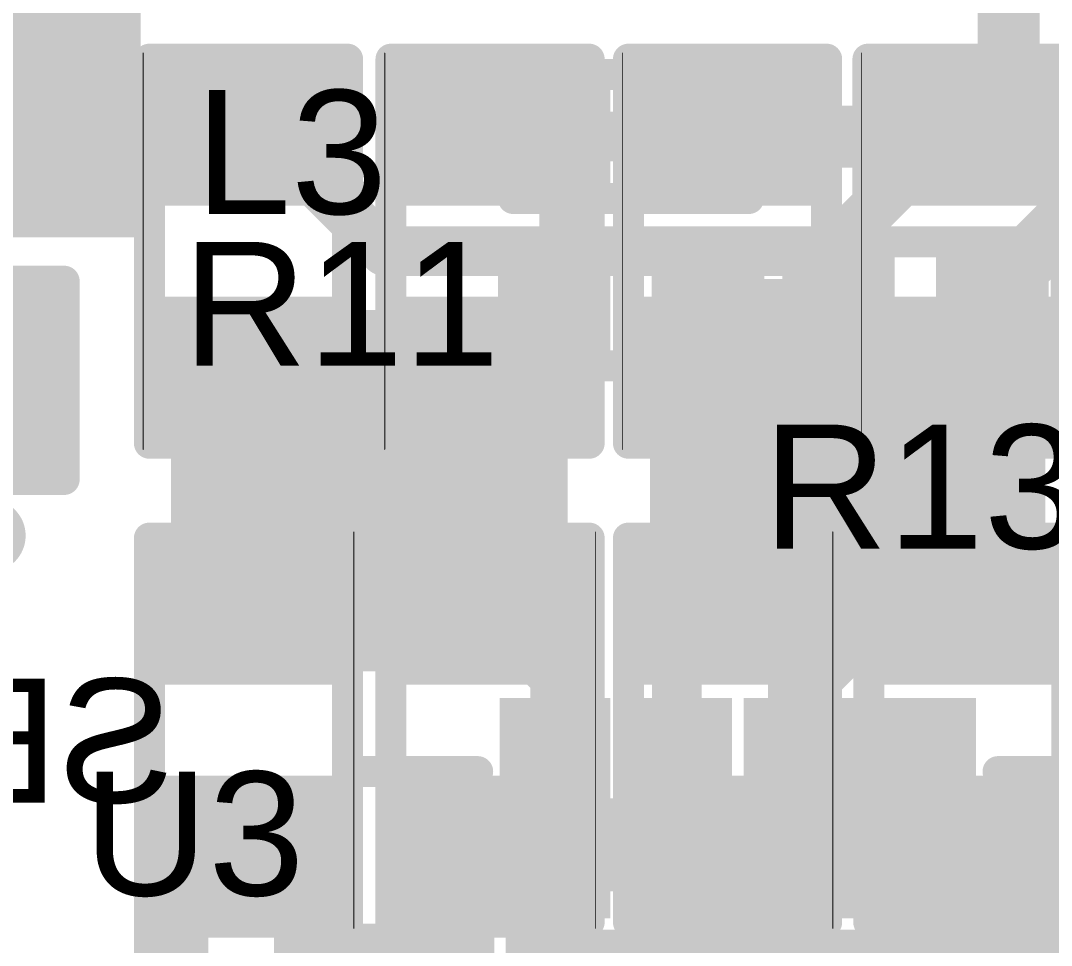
# Model space of a CAD drawing. Header units: inches. Extents: x 28 to 136, y 32 to 73.
# Drawn here: x 46.691 to 50.917, y 55.955 to 59.746 of the extents above; entities that cross this region are included whole.
import ezdxf

# ---------------------------------------------------------------- set-up
doc = ezdxf.new("R2010")
doc.units = ezdxf.units.IN
for name, color, linetype in [('Bottom Layer', 5, 'Continuous'), ('Bottom Overlay', 54, 'Continuous'), ('Bottom Paste', 16, 'Continuous'), ('Bottom Solder', 6, 'Continuous'), ('Top Layer', 1, 'Continuous'), ('Top Overlay', 2, 'Continuous'), ('Top Paste', 8, 'Continuous'), ('Top Solder', 216, 'Continuous'), ('Via Holes', 16, 'Continuous')]:
    doc.layers.add(name, color=color, linetype=linetype)
doc.styles.add('Arial', font='', dxfattribs={"height": 0.2})
doc.styles.get('Arial').set_extended_font_data('Arial')

# ---------------------------------------------------------------- blocks, each defined once
blk = doc.blocks.new('16_QFN__3_3___5')
at = {"layer": 'Top Layer'}
for points in [[(-0.875, 1.8), (-0.625, 1.8), (-0.625, 1.1), (-0.875, 1.1)], [(-0.375, 1.8), (-0.125, 1.8), (-0.125, 1.1), (-0.375, 1.1)], [(0.125, 1.8), (0.375, 1.8), (0.375, 1.1), (0.125, 1.1)], [(0.625, 1.8), (0.875, 1.8), (0.875, 1.1), (0.625, 1.1)], [(-1.1, 0.875), (-1.1, 0.625), (-1.8, 0.625), (-1.8, 0.875)], [(-0.85, 0.85), (0.85, 0.85), (0.85, -0.85), (-0.85, -0.85)], [(1.8, 0.875), (1.8, 0.625), (1.1, 0.625), (1.1, 0.875)], [(-1.1, 0.375), (-1.1, 0.125), (-1.8, 0.125), (-1.8, 0.375)], [(1.8, 0.375), (1.8, 0.125), (1.1, 0.125), (1.1, 0.375)], [(-1.1, -0.125), (-1.1, -0.375), (-1.8, -0.375), (-1.8, -0.125)], [(1.8, -0.125), (1.8, -0.375), (1.1, -0.375), (1.1, -0.125)], [(-1.1, -0.625), (-1.1, -0.875), (-1.8, -0.875), (-1.8, -0.625)], [(1.8, -0.625), (1.8, -0.875), (1.1, -0.875), (1.1, -0.625)], [(-0.875, -1.1), (-0.625, -1.1), (-0.625, -1.8), (-0.875, -1.8)], [(-0.375, -1.1), (-0.125, -1.1), (-0.125, -1.8), (-0.375, -1.8)], [(0.125, -1.1), (0.375, -1.1), (0.375, -1.8), (0.125, -1.8)], [(0.625, -1.1), (0.875, -1.1), (0.875, -1.8), (0.625, -1.8)]]:
    blk.add_hatch(color=1, dxfattribs=at).paths.add_polyline_path(points)
at = {"layer": 'Top Paste'}
for points in [[(-0.875, 1.8), (-0.625, 1.8), (-0.625, 1.1), (-0.875, 1.1)], [(-0.375, 1.8), (-0.125, 1.8), (-0.125, 1.1), (-0.375, 1.1)], [(0.125, 1.8), (0.375, 1.8), (0.375, 1.1), (0.125, 1.1)], [(0.625, 1.8), (0.875, 1.8), (0.875, 1.1), (0.625, 1.1)], [(-1.1, 0.875), (-1.1, 0.625), (-1.8, 0.625), (-1.8, 0.875)], [(-0.85, 0.85), (0.85, 0.85), (0.85, -0.85), (-0.85, -0.85)], [(1.8, 0.875), (1.8, 0.625), (1.1, 0.625), (1.1, 0.875)], [(-1.1, 0.375), (-1.1, 0.125), (-1.8, 0.125), (-1.8, 0.375)], [(1.8, 0.375), (1.8, 0.125), (1.1, 0.125), (1.1, 0.375)], [(-1.1, -0.125), (-1.1, -0.375), (-1.8, -0.375), (-1.8, -0.125)], [(1.8, -0.125), (1.8, -0.375), (1.1, -0.375), (1.1, -0.125)], [(-1.1, -0.625), (-1.1, -0.875), (-1.8, -0.875), (-1.8, -0.625)], [(1.8, -0.625), (1.8, -0.875), (1.1, -0.875), (1.1, -0.625)], [(-0.875, -1.1), (-0.625, -1.1), (-0.625, -1.8), (-0.875, -1.8)], [(-0.375, -1.1), (-0.125, -1.1), (-0.125, -1.8), (-0.375, -1.8)], [(0.125, -1.1), (0.375, -1.1), (0.375, -1.8), (0.125, -1.8)], [(0.625, -1.1), (0.875, -1.1), (0.875, -1.8), (0.625, -1.8)]]:
    blk.add_hatch(color=8, dxfattribs=at).paths.add_polyline_path(points)
at = {"layer": 'Top Solder'}
for points in [[(-0.9766, 1.9016), (-0.5234, 1.9016), (-0.5234, 0.9984), (-0.9766, 0.9984)], [(-0.4766, 1.9016), (-0.0234, 1.9016), (-0.0234, 0.9984), (-0.4766, 0.9984)], [(0.0234, 1.9016), (0.4766, 1.9016), (0.4766, 0.9984), (0.0234, 0.9984)], [(0.5234, 1.9016), (0.9766, 1.9016), (0.9766, 0.9984), (0.5234, 0.9984)], [(-0.9984, 0.9766), (-0.9984, 0.5234), (-1.9016, 0.5234), (-1.9016, 0.9766)], [(1.9016, 0.9766), (1.9016, 0.5234), (0.9984, 0.5234), (0.9984, 0.9766)], [(-0.9516, 0.9516), (0.9516, 0.9516), (0.9516, -0.9516), (-0.9516, -0.9516)], [(-0.9984, 0.4766), (-0.9984, 0.0234), (-1.9016, 0.0234), (-1.9016, 0.4766)], [(1.9016, 0.4766), (1.9016, 0.0234), (0.9984, 0.0234), (0.9984, 0.4766)], [(-0.9984, -0.0234), (-0.9984, -0.4766), (-1.9016, -0.4766), (-1.9016, -0.0234)], [(1.9016, -0.0234), (1.9016, -0.4766), (0.9984, -0.4766), (0.9984, -0.0234)], [(-0.9984, -0.5234), (-0.9984, -0.9766), (-1.9016, -0.9766), (-1.9016, -0.5234)], [(1.9016, -0.5234), (1.9016, -0.9766), (0.9984, -0.9766), (0.9984, -0.5234)], [(-0.9766, -0.9984), (-0.5234, -0.9984), (-0.5234, -1.9016), (-0.9766, -1.9016)], [(-0.4766, -0.9984), (-0.0234, -0.9984), (-0.0234, -1.9016), (-0.4766, -1.9016)], [(0.0234, -0.9984), (0.4766, -0.9984), (0.4766, -1.9016), (0.0234, -1.9016)], [(0.5234, -0.9984), (0.9766, -0.9984), (0.9766, -1.9016), (0.5234, -1.9016)]]:
    blk.add_hatch(color=216, dxfattribs=at).paths.add_polyline_path(points)
at = {"layer": 'Top Overlay', "const_width": 0.127}
for points in [[(-1.6002, 1.6002), (-1.0668, 1.6002)], [(-1.6002, 1.6002), (-1.6002, 1.0668)], [(1.0668, 1.6002), (1.6002, 1.6002)], [(1.6002, 1.6002), (1.6002, 1.0668)], [(-2.0828, 0.889), (-2.0828, 0.635)], [(-2.0828, 0.889), (-1.9558, 0.762)], [(-1.9558, 0.762), (-2.0828, 0.635)], [(-1.6002, -1.0668), (-1.6002, -1.6002)], [(1.6002, -1.0668), (1.6002, -1.6002)], [(-1.6002, -1.6002), (-1.0668, -1.6002)], [(1.0668, -1.6002), (1.6002, -1.6002)]]:
    blk.add_lwpolyline(points, dxfattribs=at)
at = {"layer": 'Top Overlay', "const_width": 0.0635}
for points in [[(-1.632, 1.6002, 1), (-1.5684, 1.6002, 1)], [(-1.632, 1.6002, 1), (-1.5684, 1.6002, 1)], [(-1.0985, 1.6002, 1), (-1.0351, 1.6002, 1)], [(1.035, 1.6002, 1), (1.0985, 1.6002, 1)], [(1.5684, 1.6002, 1), (1.6319, 1.6002, 1)], [(1.5684, 1.6002, 1), (1.6319, 1.6002, 1)], [(-1.632, 1.0668, 1), (-1.5684, 1.0668, 1)], [(1.5684, 1.0668, 1), (1.6319, 1.0668, 1)], [(-2.1145, 0.889, 1), (-2.0511, 0.889, 1)], [(-2.1145, 0.889, 1), (-2.0511, 0.889, 1)], [(-1.9875, 0.762, 1), (-1.9241, 0.762, 1)], [(-1.9875, 0.762, 1), (-1.9241, 0.762, 1)], [(-2.1145, 0.635, 1), (-2.0511, 0.635, 1)], [(-2.1145, 0.635, 1), (-2.0511, 0.635, 1)], [(-1.632, -1.0668, 1), (-1.5684, -1.0668, 1)], [(1.5684, -1.0668, 1), (1.6319, -1.0668, 1)], [(-1.632, -1.6002, 1), (-1.5684, -1.6002, 1)], [(-1.632, -1.6002, 1), (-1.5684, -1.6002, 1)], [(-1.0985, -1.6002, 1), (-1.0351, -1.6002, 1)], [(1.035, -1.6002, 1), (1.0985, -1.6002, 1)], [(1.5684, -1.6002, 1), (1.6319, -1.6002, 1)], [(1.5684, -1.6002, 1), (1.6319, -1.6002, 1)]]:
    blk.add_lwpolyline(points, format="xyb", close=True, dxfattribs=at)
blk = doc.blocks.new('S______B______0402_B_9')
at = {"layer": 'Bottom Layer'}
for points in [[(-0.2413, 0.3175), (-0.2413, -0.3175), (-0.6985, -0.3175), (-0.6985, 0.3175)], [(0.6985, 0.3175), (0.6985, -0.3175), (0.2413, -0.3175), (0.2413, 0.3175)]]:
    blk.add_hatch(color=5, dxfattribs=at).paths.add_polyline_path(points)
at = {"layer": 'Bottom Paste'}
for points in [[(-0.2413, 0.3175), (-0.2413, -0.3175), (-0.6985, -0.3175), (-0.6985, 0.3175)], [(0.6985, 0.3175), (0.6985, -0.3175), (0.2413, -0.3175), (0.2413, 0.3175)]]:
    blk.add_hatch(color=16, dxfattribs=at).paths.add_polyline_path(points)
at = {"layer": 'Bottom Solder'}
for points in [[(-0.1863, 0.3725), (-0.1863, -0.3725), (-0.7535, -0.3725), (-0.7535, 0.3725)], [(0.7535, 0.3725), (0.7535, -0.3725), (0.1863, -0.3725), (0.1863, 0.3725)]]:
    blk.add_hatch(color=6, dxfattribs=at).paths.add_polyline_path(points)
at = {"layer": 'Bottom Overlay'}
for points, const_width in [([(-0.7874, -0.4064), (-0.7874, 0.4064)], 0.127), ([(0.7874, 0.4064), (-0.7874, 0.4064)], 0.127), ([(0.7874, -0.4064), (0.7874, 0.4064)], 0.127), ([(0.8128, 0.4318), (-0.8128, 0.4318)], 0.00323), ([(0.7874, -0.4064), (-0.7874, -0.4064)], 0.127)]:
    blk.add_lwpolyline(points, dxfattribs=dict(at, const_width=const_width))
for points, const_width in [([(-0.8191, 0.4064, 1), (-0.7556, 0.4064, 1)], 0.0635), ([(-0.8191, 0.4064, 1), (-0.7556, 0.4064, 1)], 0.0635), ([(0.7556, 0.4064, 1), (0.8191, 0.4064, 1)], 0.0635), ([(0.7556, 0.4064, 1), (0.8191, 0.4064, 1)], 0.0635), ([(-0.8136, 0.4318, 1), (-0.812, 0.4318, 1)], 0.00161), ([(0.812, 0.4318, 1), (0.8136, 0.4318, 1)], 0.00161), ([(-0.8191, -0.4064, 1), (-0.7556, -0.4064, 1)], 0.0635), ([(-0.8191, -0.4064, 1), (-0.7556, -0.4064, 1)], 0.0635), ([(0.7556, -0.4064, 1), (0.8191, -0.4064, 1)], 0.0635), ([(0.7556, -0.4064, 1), (0.8191, -0.4064, 1)], 0.0635)]:
    blk.add_lwpolyline(points, format="xyb", close=True, dxfattribs=dict(at, const_width=const_width))
blk = doc.blocks.new('S______B______0402_B_10')
at = {"layer": 'Bottom Layer'}
for points in [[(-0.2413, 0.3175), (-0.2413, -0.3175), (-0.6985, -0.3175), (-0.6985, 0.3175)], [(0.6985, 0.3175), (0.6985, -0.3175), (0.2413, -0.3175), (0.2413, 0.3175)]]:
    blk.add_hatch(color=5, dxfattribs=at).paths.add_polyline_path(points)
at = {"layer": 'Bottom Paste'}
for points in [[(-0.2413, 0.3175), (-0.2413, -0.3175), (-0.6985, -0.3175), (-0.6985, 0.3175)], [(0.6985, 0.3175), (0.6985, -0.3175), (0.2413, -0.3175), (0.2413, 0.3175)]]:
    blk.add_hatch(color=16, dxfattribs=at).paths.add_polyline_path(points)
at = {"layer": 'Bottom Solder'}
for points in [[(-0.1863, 0.3725), (-0.1863, -0.3725), (-0.7535, -0.3725), (-0.7535, 0.3725)], [(0.7535, 0.3725), (0.7535, -0.3725), (0.1863, -0.3725), (0.1863, 0.3725)]]:
    blk.add_hatch(color=6, dxfattribs=at).paths.add_polyline_path(points)
at = {"layer": 'Bottom Overlay'}
for points, const_width in [([(-0.7874, 0.4064), (-0.7874, -0.4064)], 0.127), ([(-0.7874, 0.4064), (0.7874, 0.4064)], 0.127), ([(0.7874, 0.4064), (0.7874, -0.4064)], 0.127), ([(-0.8128, 0.4318), (0.8128, 0.4318)], 0.00323), ([(-0.7874, -0.4064), (0.7874, -0.4064)], 0.127)]:
    blk.add_lwpolyline(points, dxfattribs=dict(at, const_width=const_width))
for points, const_width in [([(-0.8191, 0.4064, 1), (-0.7556, 0.4064, 1)], 0.0635), ([(-0.8191, 0.4064, 1), (-0.7556, 0.4064, 1)], 0.0635), ([(0.7556, 0.4064, 1), (0.8191, 0.4064, 1)], 0.0635), ([(0.7556, 0.4064, 1), (0.8191, 0.4064, 1)], 0.0635), ([(-0.8136, 0.4318, 1), (-0.812, 0.4318, 1)], 0.00161), ([(0.812, 0.4318, 1), (0.8136, 0.4318, 1)], 0.00161), ([(-0.8191, -0.4064, 1), (-0.7556, -0.4064, 1)], 0.0635), ([(-0.8191, -0.4064, 1), (-0.7556, -0.4064, 1)], 0.0635), ([(0.7556, -0.4064, 1), (0.8191, -0.4064, 1)], 0.0635), ([(0.7556, -0.4064, 1), (0.8191, -0.4064, 1)], 0.0635)]:
    blk.add_lwpolyline(points, format="xyb", close=True, dxfattribs=dict(at, const_width=const_width))
blk = doc.blocks.new('S______B______0402_B_11')
at = {"layer": 'Bottom Layer'}
for points in [[(-0.2413, 0.3175), (-0.2413, -0.3175), (-0.6985, -0.3175), (-0.6985, 0.3175)], [(0.6985, 0.3175), (0.6985, -0.3175), (0.2413, -0.3175), (0.2413, 0.3175)]]:
    blk.add_hatch(color=5, dxfattribs=at).paths.add_polyline_path(points)
at = {"layer": 'Bottom Paste'}
for points in [[(-0.2413, 0.3175), (-0.2413, -0.3175), (-0.6985, -0.3175), (-0.6985, 0.3175)], [(0.6985, 0.3175), (0.6985, -0.3175), (0.2413, -0.3175), (0.2413, 0.3175)]]:
    blk.add_hatch(color=16, dxfattribs=at).paths.add_polyline_path(points)
at = {"layer": 'Bottom Solder'}
for points in [[(-0.1863, 0.3725), (-0.1863, -0.3725), (-0.7535, -0.3725), (-0.7535, 0.3725)], [(0.7535, 0.3725), (0.7535, -0.3725), (0.1863, -0.3725), (0.1863, 0.3725)]]:
    blk.add_hatch(color=6, dxfattribs=at).paths.add_polyline_path(points)
at = {"layer": 'Bottom Overlay'}
for points, const_width in [([(-0.7874, 0.4064), (-0.7874, -0.4064)], 0.127), ([(-0.7874, 0.4064), (0.7874, 0.4064)], 0.127), ([(0.7874, 0.4064), (0.7874, -0.4064)], 0.127), ([(-0.8128, 0.4318), (0.8128, 0.4318)], 0.00323), ([(-0.7874, -0.4064), (0.7874, -0.4064)], 0.127)]:
    blk.add_lwpolyline(points, dxfattribs=dict(at, const_width=const_width))
for points, const_width in [([(-0.8191, 0.4064, 1), (-0.7556, 0.4064, 1)], 0.0635), ([(-0.8191, 0.4064, 1), (-0.7556, 0.4064, 1)], 0.0635), ([(0.7556, 0.4064, 1), (0.8191, 0.4064, 1)], 0.0635), ([(0.7556, 0.4064, 1), (0.8191, 0.4064, 1)], 0.0635), ([(-0.8136, 0.4318, 1), (-0.812, 0.4318, 1)], 0.00161), ([(0.812, 0.4318, 1), (0.8136, 0.4318, 1)], 0.00161), ([(-0.8191, -0.4064, 1), (-0.7556, -0.4064, 1)], 0.0635), ([(-0.8191, -0.4064, 1), (-0.7556, -0.4064, 1)], 0.0635), ([(0.7556, -0.4064, 1), (0.8191, -0.4064, 1)], 0.0635), ([(0.7556, -0.4064, 1), (0.8191, -0.4064, 1)], 0.0635)]:
    blk.add_lwpolyline(points, format="xyb", close=True, dxfattribs=dict(at, const_width=const_width))
blk = doc.blocks.new('S______B______0402_B_12')
at = {"layer": 'Bottom Layer'}
for points in [[(-0.2413, 0.3175), (-0.2413, -0.3175), (-0.6985, -0.3175), (-0.6985, 0.3175)], [(0.6985, 0.3175), (0.6985, -0.3175), (0.2413, -0.3175), (0.2413, 0.3175)]]:
    blk.add_hatch(color=5, dxfattribs=at).paths.add_polyline_path(points)
at = {"layer": 'Bottom Paste'}
for points in [[(-0.2413, 0.3175), (-0.2413, -0.3175), (-0.6985, -0.3175), (-0.6985, 0.3175)], [(0.6985, 0.3175), (0.6985, -0.3175), (0.2413, -0.3175), (0.2413, 0.3175)]]:
    blk.add_hatch(color=16, dxfattribs=at).paths.add_polyline_path(points)
at = {"layer": 'Bottom Solder'}
for points in [[(-0.1863, 0.3725), (-0.1863, -0.3725), (-0.7535, -0.3725), (-0.7535, 0.3725)], [(0.7535, 0.3725), (0.7535, -0.3725), (0.1863, -0.3725), (0.1863, 0.3725)]]:
    blk.add_hatch(color=6, dxfattribs=at).paths.add_polyline_path(points)
at = {"layer": 'Bottom Overlay'}
for points, const_width in [([(-0.7874, -0.4064), (-0.7874, 0.4064)], 0.127), ([(0.7874, 0.4064), (-0.7874, 0.4064)], 0.127), ([(0.7874, -0.4064), (0.7874, 0.4064)], 0.127), ([(0.8128, 0.4318), (-0.8128, 0.4318)], 0.00323), ([(0.7874, -0.4064), (-0.7874, -0.4064)], 0.127)]:
    blk.add_lwpolyline(points, dxfattribs=dict(at, const_width=const_width))
for points, const_width in [([(-0.8191, 0.4064, 1), (-0.7556, 0.4064, 1)], 0.0635), ([(-0.8191, 0.4064, 1), (-0.7556, 0.4064, 1)], 0.0635), ([(0.7556, 0.4064, 1), (0.8191, 0.4064, 1)], 0.0635), ([(0.7556, 0.4064, 1), (0.8191, 0.4064, 1)], 0.0635), ([(-0.8136, 0.4318, 1), (-0.812, 0.4318, 1)], 0.00161), ([(0.812, 0.4318, 1), (0.8136, 0.4318, 1)], 0.00161), ([(-0.8191, -0.4064, 1), (-0.7556, -0.4064, 1)], 0.0635), ([(-0.8191, -0.4064, 1), (-0.7556, -0.4064, 1)], 0.0635), ([(0.7556, -0.4064, 1), (0.8191, -0.4064, 1)], 0.0635), ([(0.7556, -0.4064, 1), (0.8191, -0.4064, 1)], 0.0635)]:
    blk.add_lwpolyline(points, format="xyb", close=True, dxfattribs=dict(at, const_width=const_width))
blk = doc.blocks.new('S______B______0402_B_13')
at = {"layer": 'Bottom Layer'}
for points in [[(-0.2413, 0.3175), (-0.2413, -0.3175), (-0.6985, -0.3175), (-0.6985, 0.3175)], [(0.6985, 0.3175), (0.6985, -0.3175), (0.2413, -0.3175), (0.2413, 0.3175)]]:
    blk.add_hatch(color=5, dxfattribs=at).paths.add_polyline_path(points)
at = {"layer": 'Bottom Paste'}
for points in [[(-0.2413, 0.3175), (-0.2413, -0.3175), (-0.6985, -0.3175), (-0.6985, 0.3175)], [(0.6985, 0.3175), (0.6985, -0.3175), (0.2413, -0.3175), (0.2413, 0.3175)]]:
    blk.add_hatch(color=16, dxfattribs=at).paths.add_polyline_path(points)
at = {"layer": 'Bottom Solder'}
for points in [[(-0.1863, 0.3725), (-0.1863, -0.3725), (-0.7535, -0.3725), (-0.7535, 0.3725)], [(0.7535, 0.3725), (0.7535, -0.3725), (0.1863, -0.3725), (0.1863, 0.3725)]]:
    blk.add_hatch(color=6, dxfattribs=at).paths.add_polyline_path(points)
at = {"layer": 'Bottom Overlay'}
for points, const_width in [([(-0.7874, -0.4064), (-0.7874, 0.4064)], 0.127), ([(0.7874, 0.4064), (-0.7874, 0.4064)], 0.127), ([(0.7874, -0.4064), (0.7874, 0.4064)], 0.127), ([(0.8128, 0.4318), (-0.8128, 0.4318)], 0.00323), ([(0.7874, -0.4064), (-0.7874, -0.4064)], 0.127)]:
    blk.add_lwpolyline(points, dxfattribs=dict(at, const_width=const_width))
for points, const_width in [([(-0.8191, 0.4064, 1), (-0.7556, 0.4064, 1)], 0.0635), ([(-0.8191, 0.4064, 1), (-0.7556, 0.4064, 1)], 0.0635), ([(0.7556, 0.4064, 1), (0.8191, 0.4064, 1)], 0.0635), ([(0.7556, 0.4064, 1), (0.8191, 0.4064, 1)], 0.0635), ([(-0.8136, 0.4318, 1), (-0.812, 0.4318, 1)], 0.00161), ([(0.812, 0.4318, 1), (0.8136, 0.4318, 1)], 0.00161), ([(-0.8191, -0.4064, 1), (-0.7556, -0.4064, 1)], 0.0635), ([(-0.8191, -0.4064, 1), (-0.7556, -0.4064, 1)], 0.0635), ([(0.7556, -0.4064, 1), (0.8191, -0.4064, 1)], 0.0635), ([(0.7556, -0.4064, 1), (0.8191, -0.4064, 1)], 0.0635)]:
    blk.add_lwpolyline(points, format="xyb", close=True, dxfattribs=dict(at, const_width=const_width))
blk = doc.blocks.new('S______B______0402_B_14')
at = {"layer": 'Bottom Layer'}
for points in [[(-0.2413, 0.3175), (-0.2413, -0.3175), (-0.6985, -0.3175), (-0.6985, 0.3175)], [(0.6985, 0.3175), (0.6985, -0.3175), (0.2413, -0.3175), (0.2413, 0.3175)]]:
    blk.add_hatch(color=5, dxfattribs=at).paths.add_polyline_path(points)
at = {"layer": 'Bottom Paste'}
for points in [[(-0.2413, 0.3175), (-0.2413, -0.3175), (-0.6985, -0.3175), (-0.6985, 0.3175)], [(0.6985, 0.3175), (0.6985, -0.3175), (0.2413, -0.3175), (0.2413, 0.3175)]]:
    blk.add_hatch(color=16, dxfattribs=at).paths.add_polyline_path(points)
at = {"layer": 'Bottom Solder'}
for points in [[(-0.1863, 0.3725), (-0.1863, -0.3725), (-0.7535, -0.3725), (-0.7535, 0.3725)], [(0.7535, 0.3725), (0.7535, -0.3725), (0.1863, -0.3725), (0.1863, 0.3725)]]:
    blk.add_hatch(color=6, dxfattribs=at).paths.add_polyline_path(points)
at = {"layer": 'Bottom Overlay'}
for points, const_width in [([(-0.7874, 0.4064), (-0.7874, -0.4064)], 0.127), ([(-0.7874, 0.4064), (0.7874, 0.4064)], 0.127), ([(0.7874, 0.4064), (0.7874, -0.4064)], 0.127), ([(-0.8128, 0.4318), (0.8128, 0.4318)], 0.00323), ([(-0.7874, -0.4064), (0.7874, -0.4064)], 0.127)]:
    blk.add_lwpolyline(points, dxfattribs=dict(at, const_width=const_width))
for points, const_width in [([(-0.8191, 0.4064, 1), (-0.7556, 0.4064, 1)], 0.0635), ([(-0.8191, 0.4064, 1), (-0.7556, 0.4064, 1)], 0.0635), ([(0.7556, 0.4064, 1), (0.8191, 0.4064, 1)], 0.0635), ([(0.7556, 0.4064, 1), (0.8191, 0.4064, 1)], 0.0635), ([(-0.8136, 0.4318, 1), (-0.812, 0.4318, 1)], 0.00161), ([(0.812, 0.4318, 1), (0.8136, 0.4318, 1)], 0.00161), ([(-0.8191, -0.4064, 1), (-0.7556, -0.4064, 1)], 0.0635), ([(-0.8191, -0.4064, 1), (-0.7556, -0.4064, 1)], 0.0635), ([(0.7556, -0.4064, 1), (0.8191, -0.4064, 1)], 0.0635), ([(0.7556, -0.4064, 1), (0.8191, -0.4064, 1)], 0.0635)]:
    blk.add_lwpolyline(points, format="xyb", close=True, dxfattribs=dict(at, const_width=const_width))
blk = doc.blocks.new('S______B______0402_B_15')
at = {"layer": 'Bottom Layer'}
for points in [[(-0.2413, 0.3175), (-0.2413, -0.3175), (-0.6985, -0.3175), (-0.6985, 0.3175)], [(0.6985, 0.3175), (0.6985, -0.3175), (0.2413, -0.3175), (0.2413, 0.3175)]]:
    blk.add_hatch(color=5, dxfattribs=at).paths.add_polyline_path(points)
at = {"layer": 'Bottom Paste'}
for points in [[(-0.2413, 0.3175), (-0.2413, -0.3175), (-0.6985, -0.3175), (-0.6985, 0.3175)], [(0.6985, 0.3175), (0.6985, -0.3175), (0.2413, -0.3175), (0.2413, 0.3175)]]:
    blk.add_hatch(color=16, dxfattribs=at).paths.add_polyline_path(points)
at = {"layer": 'Bottom Solder'}
for points in [[(-0.1863, 0.3725), (-0.1863, -0.3725), (-0.7535, -0.3725), (-0.7535, 0.3725)], [(0.7535, 0.3725), (0.7535, -0.3725), (0.1863, -0.3725), (0.1863, 0.3725)]]:
    blk.add_hatch(color=6, dxfattribs=at).paths.add_polyline_path(points)
at = {"layer": 'Bottom Overlay'}
for points, const_width in [([(-0.7874, 0.4064), (-0.7874, -0.4064)], 0.127), ([(-0.7874, 0.4064), (0.7874, 0.4064)], 0.127), ([(0.7874, 0.4064), (0.7874, -0.4064)], 0.127), ([(-0.8128, 0.4318), (0.8128, 0.4318)], 0.00323), ([(-0.7874, -0.4064), (0.7874, -0.4064)], 0.127)]:
    blk.add_lwpolyline(points, dxfattribs=dict(at, const_width=const_width))
for points, const_width in [([(-0.8191, 0.4064, 1), (-0.7556, 0.4064, 1)], 0.0635), ([(-0.8191, 0.4064, 1), (-0.7556, 0.4064, 1)], 0.0635), ([(0.7556, 0.4064, 1), (0.8191, 0.4064, 1)], 0.0635), ([(0.7556, 0.4064, 1), (0.8191, 0.4064, 1)], 0.0635), ([(-0.8136, 0.4318, 1), (-0.812, 0.4318, 1)], 0.00161), ([(0.812, 0.4318, 1), (0.8136, 0.4318, 1)], 0.00161), ([(-0.8191, -0.4064, 1), (-0.7556, -0.4064, 1)], 0.0635), ([(-0.8191, -0.4064, 1), (-0.7556, -0.4064, 1)], 0.0635), ([(0.7556, -0.4064, 1), (0.8191, -0.4064, 1)], 0.0635), ([(0.7556, -0.4064, 1), (0.8191, -0.4064, 1)], 0.0635)]:
    blk.add_lwpolyline(points, format="xyb", close=True, dxfattribs=dict(at, const_width=const_width))
blk = doc.blocks.new('S______B______0402_B_16')
at = {"layer": 'Bottom Layer'}
for points in [[(-0.2413, 0.3175), (-0.2413, -0.3175), (-0.6985, -0.3175), (-0.6985, 0.3175)], [(0.6985, 0.3175), (0.6985, -0.3175), (0.2413, -0.3175), (0.2413, 0.3175)]]:
    blk.add_hatch(color=5, dxfattribs=at).paths.add_polyline_path(points)
at = {"layer": 'Bottom Paste'}
for points in [[(-0.2413, 0.3175), (-0.2413, -0.3175), (-0.6985, -0.3175), (-0.6985, 0.3175)], [(0.6985, 0.3175), (0.6985, -0.3175), (0.2413, -0.3175), (0.2413, 0.3175)]]:
    blk.add_hatch(color=16, dxfattribs=at).paths.add_polyline_path(points)
at = {"layer": 'Bottom Solder'}
for points in [[(-0.1863, 0.3725), (-0.1863, -0.3725), (-0.7535, -0.3725), (-0.7535, 0.3725)], [(0.7535, 0.3725), (0.7535, -0.3725), (0.1863, -0.3725), (0.1863, 0.3725)]]:
    blk.add_hatch(color=6, dxfattribs=at).paths.add_polyline_path(points)
at = {"layer": 'Bottom Overlay'}
for points, const_width in [([(-0.7874, -0.4064), (-0.7874, 0.4064)], 0.127), ([(0.7874, 0.4064), (-0.7874, 0.4064)], 0.127), ([(0.7874, -0.4064), (0.7874, 0.4064)], 0.127), ([(0.8128, 0.4318), (-0.8128, 0.4318)], 0.00323), ([(0.7874, -0.4064), (-0.7874, -0.4064)], 0.127)]:
    blk.add_lwpolyline(points, dxfattribs=dict(at, const_width=const_width))
for points, const_width in [([(-0.8191, 0.4064, 1), (-0.7556, 0.4064, 1)], 0.0635), ([(-0.8191, 0.4064, 1), (-0.7556, 0.4064, 1)], 0.0635), ([(0.7556, 0.4064, 1), (0.8191, 0.4064, 1)], 0.0635), ([(0.7556, 0.4064, 1), (0.8191, 0.4064, 1)], 0.0635), ([(-0.8136, 0.4318, 1), (-0.812, 0.4318, 1)], 0.00161), ([(0.812, 0.4318, 1), (0.8136, 0.4318, 1)], 0.00161), ([(-0.8191, -0.4064, 1), (-0.7556, -0.4064, 1)], 0.0635), ([(-0.8191, -0.4064, 1), (-0.7556, -0.4064, 1)], 0.0635), ([(0.7556, -0.4064, 1), (0.8191, -0.4064, 1)], 0.0635), ([(0.7556, -0.4064, 1), (0.8191, -0.4064, 1)], 0.0635)]:
    blk.add_lwpolyline(points, format="xyb", close=True, dxfattribs=dict(at, const_width=const_width))
blk = doc.blocks.new('R___0201_24')
at = {"layer": 'Top Layer'}
for points in [[(-0.41, 0.185), (-0.14, 0.185), (-0.14, -0.185), (-0.41, -0.185)], [(0.14, 0.185), (0.41, 0.185), (0.41, -0.185), (0.14, -0.185)]]:
    blk.add_hatch(color=1, dxfattribs=at).paths.add_polyline_path(points)
at = {"layer": 'Top Paste'}
for points in [[(-0.41, 0.185), (-0.14, 0.185), (-0.14, -0.185), (-0.41, -0.185)], [(0.14, 0.185), (0.41, 0.185), (0.41, -0.185), (0.14, -0.185)]]:
    blk.add_hatch(color=8, dxfattribs=at).paths.add_polyline_path(points)
at = {"layer": 'Top Solder'}
for points in [[(-0.465, 0.24), (-0.085, 0.24), (-0.085, -0.24), (-0.465, -0.24)], [(0.085, 0.24), (0.465, 0.24), (0.465, -0.24), (0.085, -0.24)]]:
    blk.add_hatch(color=216, dxfattribs=at).paths.add_polyline_path(points)
at = {"layer": 'Top Overlay', "const_width": 0.127}
for points in [[(-0.4826, -0.254), (-0.4826, 0.254)], [(-0.4826, 0.254), (0.4826, 0.254)], [(0.4826, -0.254), (0.4826, 0.254)], [(-0.4826, -0.254), (0.4826, -0.254)]]:
    blk.add_lwpolyline(points, dxfattribs=at)
at = {"layer": 'Top Overlay', "const_width": 0.0635}
for points in [[(-0.5143, 0.254, 1), (-0.4508, 0.254, 1)], [(-0.5143, 0.254, 1), (-0.4508, 0.254, 1)], [(0.4508, 0.254, 1), (0.5143, 0.254, 1)], [(0.4508, 0.254, 1), (0.5143, 0.254, 1)], [(-0.5143, -0.254, 1), (-0.4508, -0.254, 1)], [(-0.5143, -0.254, 1), (-0.4508, -0.254, 1)], [(0.4508, -0.254, 1), (0.5143, -0.254, 1)], [(0.4508, -0.254, 1), (0.5143, -0.254, 1)]]:
    blk.add_lwpolyline(points, format="xyb", close=True, dxfattribs=at)
blk = doc.blocks.new('R___0201_26')
at = {"layer": 'Top Layer'}
for points in [[(-0.41, 0.185), (-0.14, 0.185), (-0.14, -0.185), (-0.41, -0.185)], [(0.14, 0.185), (0.41, 0.185), (0.41, -0.185), (0.14, -0.185)]]:
    blk.add_hatch(color=1, dxfattribs=at).paths.add_polyline_path(points)
at = {"layer": 'Top Paste'}
for points in [[(-0.41, 0.185), (-0.14, 0.185), (-0.14, -0.185), (-0.41, -0.185)], [(0.14, 0.185), (0.41, 0.185), (0.41, -0.185), (0.14, -0.185)]]:
    blk.add_hatch(color=8, dxfattribs=at).paths.add_polyline_path(points)
at = {"layer": 'Top Solder'}
for points in [[(-0.465, 0.24), (-0.085, 0.24), (-0.085, -0.24), (-0.465, -0.24)], [(0.085, 0.24), (0.465, 0.24), (0.465, -0.24), (0.085, -0.24)]]:
    blk.add_hatch(color=216, dxfattribs=at).paths.add_polyline_path(points)
at = {"layer": 'Top Overlay', "const_width": 0.127}
for points in [[(-0.4826, -0.254), (-0.4826, 0.254)], [(-0.4826, 0.254), (0.4826, 0.254)], [(0.4826, -0.254), (0.4826, 0.254)], [(-0.4826, -0.254), (0.4826, -0.254)]]:
    blk.add_lwpolyline(points, dxfattribs=at)
at = {"layer": 'Top Overlay', "const_width": 0.0635}
for points in [[(-0.5143, 0.254, 1), (-0.4508, 0.254, 1)], [(-0.5143, 0.254, 1), (-0.4508, 0.254, 1)], [(0.4508, 0.254, 1), (0.5143, 0.254, 1)], [(0.4508, 0.254, 1), (0.5143, 0.254, 1)], [(-0.5143, -0.254, 1), (-0.4508, -0.254, 1)], [(-0.5143, -0.254, 1), (-0.4508, -0.254, 1)], [(0.4508, -0.254, 1), (0.5143, -0.254, 1)], [(0.4508, -0.254, 1), (0.5143, -0.254, 1)]]:
    blk.add_lwpolyline(points, format="xyb", close=True, dxfattribs=at)
blk = doc.blocks.new('R___0201_27')
at = {"layer": 'Top Layer'}
for points in [[(-0.41, 0.185), (-0.14, 0.185), (-0.14, -0.185), (-0.41, -0.185)], [(0.14, 0.185), (0.41, 0.185), (0.41, -0.185), (0.14, -0.185)]]:
    blk.add_hatch(color=1, dxfattribs=at).paths.add_polyline_path(points)
at = {"layer": 'Top Paste'}
for points in [[(-0.41, 0.185), (-0.14, 0.185), (-0.14, -0.185), (-0.41, -0.185)], [(0.14, 0.185), (0.41, 0.185), (0.41, -0.185), (0.14, -0.185)]]:
    blk.add_hatch(color=8, dxfattribs=at).paths.add_polyline_path(points)
at = {"layer": 'Top Solder'}
for points in [[(-0.465, 0.24), (-0.085, 0.24), (-0.085, -0.24), (-0.465, -0.24)], [(0.085, 0.24), (0.465, 0.24), (0.465, -0.24), (0.085, -0.24)]]:
    blk.add_hatch(color=216, dxfattribs=at).paths.add_polyline_path(points)
at = {"layer": 'Top Overlay', "const_width": 0.127}
for points in [[(0.4826, 0.254), (-0.4826, 0.254)], [(-0.4826, 0.254), (-0.4826, -0.254)], [(0.4826, 0.254), (0.4826, -0.254)], [(0.4826, -0.254), (-0.4826, -0.254)]]:
    blk.add_lwpolyline(points, dxfattribs=at)
at = {"layer": 'Top Overlay', "const_width": 0.0635}
for points in [[(-0.5143, 0.254, 1), (-0.4508, 0.254, 1)], [(-0.5143, 0.254, 1), (-0.4508, 0.254, 1)], [(0.4508, 0.254, 1), (0.5143, 0.254, 1)], [(0.4508, 0.254, 1), (0.5143, 0.254, 1)], [(-0.5143, -0.254, 1), (-0.4508, -0.254, 1)], [(-0.5143, -0.254, 1), (-0.4508, -0.254, 1)], [(0.4508, -0.254, 1), (0.5143, -0.254, 1)], [(0.4508, -0.254, 1), (0.5143, -0.254, 1)]]:
    blk.add_lwpolyline(points, format="xyb", close=True, dxfattribs=at)
blk = doc.blocks.new('IND_0603__1608_M_______39')
at = {"layer": 'Top Layer'}
for points in [[(-1, 0.4), (-0.4, 0.4), (-0.4, -0.4), (-1, -0.4)], [(0.4, 0.4), (1, 0.4), (1, -0.4), (0.4, -0.4)]]:
    blk.add_hatch(color=1, dxfattribs=at).paths.add_polyline_path(points)
at = {"layer": 'Top Paste'}
for points in [[(-1, 0.4), (-0.4, 0.4), (-0.4, -0.4), (-1, -0.4)], [(0.4, 0.4), (1, 0.4), (1, -0.4), (0.4, -0.4)]]:
    blk.add_hatch(color=8, dxfattribs=at).paths.add_polyline_path(points)
at = {"layer": 'Top Solder'}
for points in [[(-1.1016, 0.5016), (-0.2984, 0.5016), (-0.2984, -0.5016), (-1.1016, -0.5016)], [(0.2984, 0.5016), (1.1016, 0.5016), (1.1016, -0.5016), (0.2984, -0.5016)]]:
    blk.add_hatch(color=216, dxfattribs=at).paths.add_polyline_path(points)
at = {"layer": 'Top Overlay', "const_width": 0.127}
for points in [[(0.2286, 0.4572), (-0.2032, 0.4572)], [(0.2286, -0.4572), (-0.2032, -0.4572)]]:
    blk.add_lwpolyline(points, dxfattribs=at)
at = {"layer": 'Top Overlay', "const_width": 0.0635}
for points in [[(-0.2349, 0.4572, 1), (-0.1714, 0.4572, 1)], [(0.1968, 0.4572, 1), (0.2604, 0.4572, 1)], [(-0.2349, -0.4572, 1), (-0.1714, -0.4572, 1)], [(0.1968, -0.4572, 1), (0.2604, -0.4572, 1)]]:
    blk.add_lwpolyline(points, format="xyb", close=True, dxfattribs=at)
blk = doc.blocks.new('C___0402_63')
at = {"layer": 'Top Layer'}
for points in [[(-0.6985, -0.3175), (-0.6985, 0.3175), (-0.2413, 0.3175), (-0.2413, -0.3175)], [(0.2413, -0.3175), (0.2413, 0.3175), (0.6985, 0.3175), (0.6985, -0.3175)]]:
    blk.add_hatch(color=1, dxfattribs=at).paths.add_polyline_path(points)
at = {"layer": 'Top Paste'}
for points in [[(-0.6985, -0.3175), (-0.6985, 0.3175), (-0.2413, 0.3175), (-0.2413, -0.3175)], [(0.2413, -0.3175), (0.2413, 0.3175), (0.6985, 0.3175), (0.6985, -0.3175)]]:
    blk.add_hatch(color=8, dxfattribs=at).paths.add_polyline_path(points)
at = {"layer": 'Top Solder'}
for points in [[(-0.7585, -0.3775), (-0.7585, 0.3775), (-0.1813, 0.3775), (-0.1813, -0.3775)], [(0.1813, -0.3775), (0.1813, 0.3775), (0.7585, 0.3775), (0.7585, -0.3775)]]:
    blk.add_hatch(color=216, dxfattribs=at).paths.add_polyline_path(points)
at = {"layer": 'Top Overlay', "const_width": 0.127}
for points in [[(-0.2794, 0.4064), (-0.7874, 0.4064)], [(-0.7874, 0.4064), (-0.7874, -0.4064)], [(0.7874, 0.4064), (0.2794, 0.4064)], [(0.7874, 0.4064), (0.7874, -0.4064)], [(-0.2794, -0.4064), (-0.7874, -0.4064)], [(0.7874, -0.4064), (0.2794, -0.4064)]]:
    blk.add_lwpolyline(points, dxfattribs=at)
at = {"layer": 'Top Overlay', "const_width": 0.0635}
for points in [[(-0.8191, 0.4064, 1), (-0.7556, 0.4064, 1)], [(-0.8191, 0.4064, 1), (-0.7556, 0.4064, 1)], [(-0.3111, 0.4064, 1), (-0.2477, 0.4064, 1)], [(0.2477, 0.4064, 1), (0.3111, 0.4064, 1)], [(0.7556, 0.4064, 1), (0.8191, 0.4064, 1)], [(0.7556, 0.4064, 1), (0.8191, 0.4064, 1)], [(-0.8191, -0.4064, 1), (-0.7556, -0.4064, 1)], [(-0.8191, -0.4064, 1), (-0.7556, -0.4064, 1)], [(-0.3111, -0.4064, 1), (-0.2477, -0.4064, 1)], [(0.2477, -0.4064, 1), (0.3111, -0.4064, 1)], [(0.7556, -0.4064, 1), (0.8191, -0.4064, 1)], [(0.7556, -0.4064, 1), (0.8191, -0.4064, 1)]]:
    blk.add_lwpolyline(points, format="xyb", close=True, dxfattribs=at)

msp = doc.modelspace()

# ---------------------------------------------------------------- hatches: boundary and pattern name
at = {"layer": 'Bottom Layer'}
for points in [[(47.3075, 57.0787), (48.9331, 57.0787), (48.9331, 58.5597), (47.3075, 58.5597)], [(49.2718, 57.0787), (50.8921, 57.0787), (50.8921, 58.5597), (49.2718, 58.5597)], [(50.2571, 54.229), (50.8921, 54.229), (50.8921, 56.5961), (50.2571, 56.5961)]]:
    msp.add_hatch(color=5, dxfattribs=at).paths.add_polyline_path(points)
h = msp.add_hatch(color=5, dxfattribs=at)
edge = h.paths.add_edge_path()
edge.add_arc((48.1245, 57.8104), 0.15, 0, 360)
h = msp.add_hatch(color=5, dxfattribs=at)
edge = h.paths.add_edge_path()
edge.add_arc((50.0888, 57.8104), 0.15, 0, 360)
h = msp.add_hatch(color=5, dxfattribs=at)
edge = h.paths.add_edge_path()
edge.add_arc((46.5612, 57.6349), 0.15, 0, 360)
at = {"layer": 'Top Layer'}
h = msp.add_hatch(color=1, dxfattribs=at)
edge = h.paths.add_edge_path()
edge.add_arc((48.1245, 57.8104), 0.15, 0, 360)
h = msp.add_hatch(color=1, dxfattribs=at)
edge = h.paths.add_edge_path()
edge.add_arc((50.0888, 57.8104), 0.15, 0, 360)
h = msp.add_hatch(color=1, dxfattribs=at)
edge = h.paths.add_edge_path()
edge.add_arc((46.5612, 57.6349), 0.15, 0, 360)
at = {"layer": 'Via Holes'}
h = msp.add_hatch(color=7, dxfattribs=at)
edge = h.paths.add_edge_path()
edge.add_arc((48.1245, 57.8104), 0.075, 0, 360)
h = msp.add_hatch(color=7, dxfattribs=at)
edge = h.paths.add_edge_path()
edge.add_arc((50.0888, 57.8104), 0.075, 0, 360)

# ---------------------------------------------------------------- linework, layer by layer
at = {"layer": 'Bottom Layer'}
for points, const_width in [([(47.625, 59.2709), (47.7139, 59.2709)], 0.2032), ([(47.7139, 59.2709), (48.1838, 58.801)], 0.2032), ([(48.6156, 59.2709), (49.5893, 59.2709)], 0.2032), ([(50.0126, 58.801), (50.4825, 59.2709)], 0.2032), ([(50.4825, 59.2709), (50.5714, 59.2709)], 0.2032), ([(48.1838, 58.801), (50.0126, 58.801)], 0.2032), ([(48.6156, 56.3675), (49.5893, 56.3675)], 0.381), ([(47.3075, 56.1389), (47.5361, 56.3675)], 0.3048), ([(47.5361, 56.3675), (47.625, 56.3675)], 0.3048), ([(48.2981, 56.1389), (48.5267, 56.3675)], 0.3048), ([(48.5267, 56.3675), (48.6156, 56.3675)], 0.254), ([(47.3075, 55.5371), (47.3075, 56.1389)], 0.3048), ([(48.2981, 55.5371), (48.2981, 56.1389)], 0.3048)]:
    msp.add_lwpolyline(points, dxfattribs=dict(at, const_width=const_width))
for points, const_width in [([(47.5742, 59.2709, 1), (47.6758, 59.2709, 1)], 0.1016), ([(47.6631, 59.2709, 1), (47.7647, 59.2709, 1)], 0.1016), ([(47.6631, 59.2709, 1), (47.7647, 59.2709, 1)], 0.1016), ([(48.5648, 59.2709, 1), (48.6664, 59.2709, 1)], 0.1016), ([(49.5385, 59.2709, 1), (49.6401, 59.2709, 1)], 0.1016), ([(50.4317, 59.2709, 1), (50.5333, 59.2709, 1)], 0.1016), ([(50.4317, 59.2709, 1), (50.5333, 59.2709, 1)], 0.1016), ([(50.5206, 59.2709, 1), (50.6222, 59.2709, 1)], 0.1016), ([(48.133, 58.801, 1), (48.2346, 58.801, 1)], 0.1016), ([(48.133, 58.801, 1), (48.2346, 58.801, 1)], 0.1016), ([(49.9618, 58.801, 1), (50.0634, 58.801, 1)], 0.1016), ([(49.9618, 58.801, 1), (50.0634, 58.801, 1)], 0.1016), ([(48.5204, 56.3675, 1), (48.7109, 56.3675, 1)], 0.1905), ([(49.494, 56.3675, 1), (49.6845, 56.3675, 1)], 0.1905), ([(47.4599, 56.3675, 1), (47.6123, 56.3675, 1)], 0.1524), ([(47.4599, 56.3675, 1), (47.6123, 56.3675, 1)], 0.1524), ([(47.5488, 56.3675, 1), (47.7012, 56.3675, 1)], 0.1524), ([(48.4505, 56.3675, 1), (48.6029, 56.3675, 1)], 0.1524), ([(48.4632, 56.3675, 1), (48.5902, 56.3675, 1)], 0.127), ([(48.5521, 56.3675, 1), (48.6791, 56.3675, 1)], 0.127), ([(47.2313, 56.1389, 1), (47.3837, 56.1389, 1)], 0.1524), ([(47.2313, 56.1389, 1), (47.3837, 56.1389, 1)], 0.1524), ([(48.2219, 56.1389, 1), (48.3743, 56.1389, 1)], 0.1524), ([(48.2219, 56.1389, 1), (48.3743, 56.1389, 1)], 0.1524)]:
    msp.add_lwpolyline(points, format="xyb", close=True, dxfattribs=dict(at, const_width=const_width))
at = {"layer": 'Top Layer'}
for points, const_width in [([(50.7422, 59.5859), (50.7422, 61.4675)], 0.254), ([(46.5707, 59.6558), (46.7818, 59.4448)], 0.1778), ([(50.4272, 59.2709), (50.7422, 59.5859)], 0.254), ([(46.7818, 59.3598), (46.7818, 59.4448)], 0.1778), ([(49.4685, 59.2709), (50.4272, 59.2709)], 0.254), ([(50.6925, 58.6431), (51.3203, 59.2709)], 0.254), ([(48.9185, 58.5851), (48.9185, 59.2709)], 0.2032), ([(50.6345, 58.6351), (50.6425, 58.6431)], 0.254), ([(50.6345, 58.5851), (50.6345, 58.6351)], 0.254), ([(50.6425, 58.6431), (50.6925, 58.6431)], 0.254), ([(49.4685, 58.5851), (50.0845, 58.5851)], 0.2032), ([(48.1245, 57.8104), (48.8816, 57.0533)], 0.2032), ([(49.3816, 57.1032), (50.0888, 57.8104)], 0.2032), ([(49.8816, 57.0061), (50.3563, 57.4808)], 0.254), ([(50.3563, 57.4808), (52.9082, 57.4808)], 0.254), ([(49.3816, 56.5172), (49.3816, 57.1032)], 0.2032), ([(48.8816, 56.5172), (48.8816, 57.0533)], 0.2032), ([(49.8816, 56.5172), (49.8816, 57.0061)], 0.254), ([(50.3816, 56.5172), (51.1712, 56.5172)], 0.254)]:
    msp.add_lwpolyline(points, dxfattribs=dict(at, const_width=const_width))
for points, const_width in [([(50.6787, 59.5859, 1), (50.8057, 59.5859, 1)], 0.127), ([(50.6787, 59.5859, 1), (50.8057, 59.5859, 1)], 0.127), ([(46.7374, 59.4448, 1), (46.8263, 59.4448, 1)], 0.0889), ([(46.7374, 59.4448, 1), (46.8263, 59.4448, 1)], 0.0889), ([(46.7374, 59.3598, 1), (46.8263, 59.3598, 1)], 0.0889), ([(49.405, 59.2709, 1), (49.532, 59.2709, 1)], 0.127), ([(50.3637, 59.2709, 1), (50.4907, 59.2709, 1)], 0.127), ([(50.3637, 59.2709, 1), (50.4907, 59.2709, 1)], 0.127), ([(48.8677, 59.2709, 1), (48.9693, 59.2709, 1)], 0.1016), ([(50.571, 58.6351, 1), (50.698, 58.6351, 1)], 0.127), ([(50.571, 58.6351, 1), (50.698, 58.6351, 1)], 0.127), ([(50.579, 58.6431, 1), (50.706, 58.6431, 1)], 0.127), ([(50.579, 58.6431, 1), (50.706, 58.6431, 1)], 0.127), ([(50.629, 58.6431, 1), (50.756, 58.6431, 1)], 0.127), ([(50.629, 58.6431, 1), (50.756, 58.6431, 1)], 0.127), ([(50.571, 58.5851, 1), (50.698, 58.5851, 1)], 0.127), ([(48.8677, 58.5851, 1), (48.9693, 58.5851, 1)], 0.1016), ([(49.4177, 58.5851, 1), (49.5193, 58.5851, 1)], 0.1016), ([(50.0337, 58.5851, 1), (50.1353, 58.5851, 1)], 0.1016), ([(48.0737, 57.8104, 1), (48.1753, 57.8104, 1)], 0.1016), ([(50.038, 57.8104, 1), (50.1396, 57.8104, 1)], 0.1016), ([(50.2928, 57.4808, 1), (50.4198, 57.4808, 1)], 0.127), ([(50.2928, 57.4808, 1), (50.4198, 57.4808, 1)], 0.127), ([(49.3308, 57.1032, 1), (49.4324, 57.1032, 1)], 0.1016), ([(49.3308, 57.1032, 1), (49.4324, 57.1032, 1)], 0.1016), ([(48.8308, 57.0533, 1), (48.9324, 57.0533, 1)], 0.1016), ([(48.8308, 57.0533, 1), (48.9324, 57.0533, 1)], 0.1016), ([(49.8181, 57.0061, 1), (49.9451, 57.0061, 1)], 0.127), ([(49.8181, 57.0061, 1), (49.9451, 57.0061, 1)], 0.127), ([(49.8181, 56.5172, 1), (49.9451, 56.5172, 1)], 0.127), ([(50.3181, 56.5172, 1), (50.4451, 56.5172, 1)], 0.127), ([(48.8308, 56.5172, 1), (48.9324, 56.5172, 1)], 0.1016), ([(49.3308, 56.5172, 1), (49.4324, 56.5172, 1)], 0.1016)]:
    msp.add_lwpolyline(points, format="xyb", close=True, dxfattribs=dict(at, const_width=const_width))

# ---------------------------------------------------------------- block references
for name, p, rotation in [('IND_0603__1608_M_______39', (46.0818, 59.3598), 180), ('S______B______0402_B_15', (47.625, 58.801), 90), ('S______B______0402_B_14', (48.6156, 58.801), 90), ('S______B______0402_B_10', (49.5893, 58.801), 90), ('S______B______0402_B_11', (50.5714, 58.801), 90), ('R___0201_27', (49.1935, 59.2709), 180), ('C___0402_63', (46.0818, 58.2716), 180), ('S______B______0402_B_13', (47.625, 56.8374), 270), ('S______B______0402_B_16', (48.6156, 56.8374), 270), ('S______B______0402_B_12', (49.5893, 56.8374), 270), ('S______B______0402_B_9', (50.5746, 56.8374), 270), ('16_QFN__3_3___5', (49.6316, 55.0672), 90)]:
    msp.add_blockref(name, p, dxfattribs=dict(rotation=rotation))
for name, p in [('R___0201_26', (49.1935, 58.5851)), ('R___0201_24', (50.3595, 58.5851))]:
    msp.add_blockref(name, p)

# ---------------------------------------------------------------- texts
at = {"layer": 'Bottom Overlay', "style": 'Arial', "text_generation_flag": 2}
msp.add_text('SB6', height=0.508, dxfattribs=at).set_placement((47.3202, 56.5404))
at = {"layer": 'Top Overlay', "style": 'Arial'}
for s, p in [('L3', (47.405, 58.9535)), ('R11', (47.3538, 58.3312)), ('R13', (49.7334, 57.5819)), ('U3', (46.9478, 56.1595))]:
    msp.add_text(s, height=0.508, dxfattribs=at).set_placement(p)

doc.saveas('drawing.dxf')
